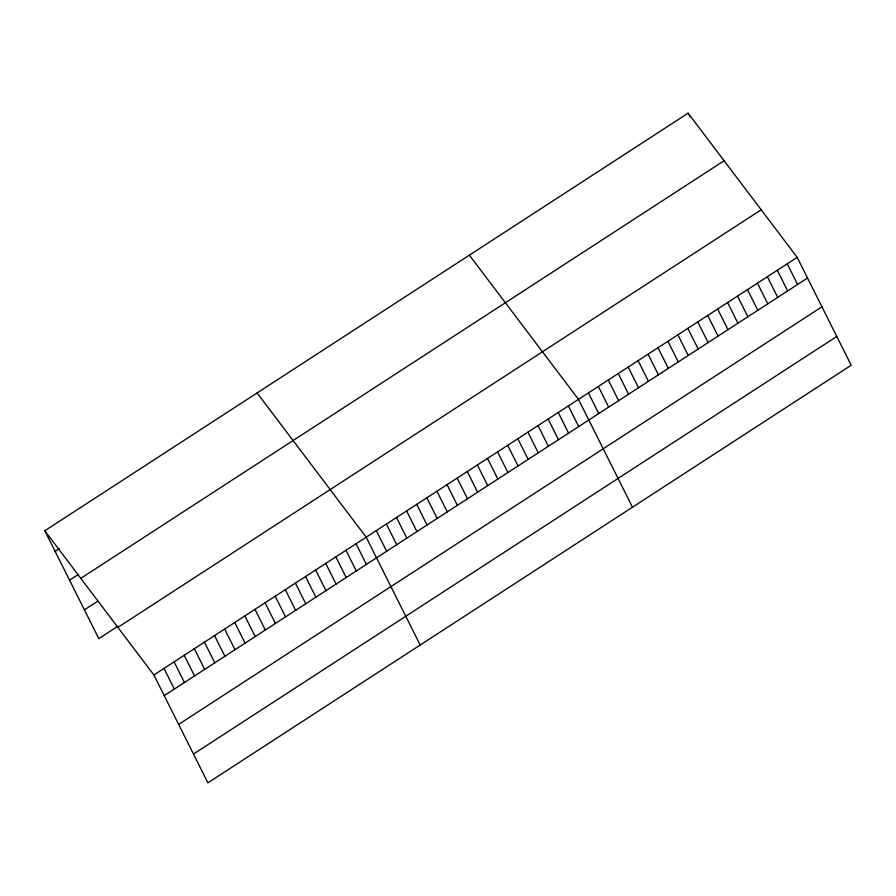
<?xml version="1.0" encoding="UTF-8"?>
<svg xmlns="http://www.w3.org/2000/svg" width="896" height="896" viewBox="0 0 896 896"><rect width="100%" height="100%" fill="white"/><g stroke="black" fill="none" stroke-linecap="round" stroke-linejoin="round"><path stroke-width="1.34" d="M44.8 530.768L688.106 113.165L797.194 257.376L851.2 365.232L207.894 782.835L153.888 674.979L44.8 530.768L98.806 638.624L117.902 626.226M55.138 551.421L59.629 548.509M69.552 580.194L78.534 574.37M80.797 578.357L724.102 160.754M84.403 609.851L97.877 601.093M117.891 627.39L761.197 209.787M153.888 674.979L797.194 257.376M164.226 695.632L807.531 278.029M178.64 724.405L821.946 306.802M193.48 754.062L836.786 336.448M469.381 255.147L578.469 399.358L632.475 507.214M257.096 392.963L366.173 537.174L420.19 645.03M787.248 263.827L797.586 284.48M777.302 270.278L787.651 290.931M688.106 113.165L689.931 116.805M767.368 276.741L777.706 297.382M757.422 283.192L767.76 303.845M747.477 289.643L757.826 310.296M737.542 296.094L747.88 316.747M727.597 302.557L737.934 323.198M717.651 309.008L728 329.661M707.717 315.459L718.054 336.112M697.771 321.91L708.109 342.563M687.826 328.373L698.174 349.014M677.891 334.824L688.229 355.477M667.946 341.275L678.283 361.928M658 347.726L668.349 368.379M648.066 354.189L658.403 374.83M638.12 360.64L648.458 381.293M628.174 367.091L638.523 387.744M618.24 373.542L628.578 394.195M608.294 380.005L618.632 400.646M598.349 386.456L608.686 407.109M588.403 392.907L598.752 413.56M568.355 405.922L578.704 426.574M558.253 412.485L568.59 433.138M548.139 419.048L558.477 439.701M538.026 425.611L548.374 446.264M527.923 432.174L538.261 452.827M517.81 438.738L528.158 459.39M507.707 445.301L518.045 465.954M497.594 451.864L507.931 472.506M487.48 458.427L497.829 479.069M477.378 464.99L487.715 485.632M467.264 471.542L477.613 492.195M457.162 478.106L467.499 498.758M447.048 484.669L457.386 505.322M436.934 491.232L447.283 511.885M426.832 497.795L437.17 518.448M416.718 504.358L427.067 525.011M406.616 510.922L416.954 531.574M396.502 517.485L406.84 538.138M386.389 524.048L396.738 544.701M376.286 530.611L386.624 551.264M356.07 543.738L366.408 564.379M345.957 550.301L356.294 570.942M335.843 556.864L346.192 577.506M325.741 563.416L336.078 584.069M315.627 569.979L325.976 590.632M305.525 576.542L315.862 597.195M295.411 583.106L305.749 603.758M285.298 589.669L295.646 610.322M275.195 596.232L285.533 616.885M265.082 602.795L275.43 623.448M254.979 609.358L265.317 630.011M244.866 615.922L255.203 636.574M234.752 622.485L245.101 643.138M224.65 629.048L234.987 649.69M214.536 635.611L224.885 656.253M204.434 642.174L214.771 662.816M194.32 648.726L204.658 669.379M184.206 655.29L194.555 675.942M174.104 661.853L184.442 682.506M163.99 668.416L174.339 689.069"/></g></svg>
